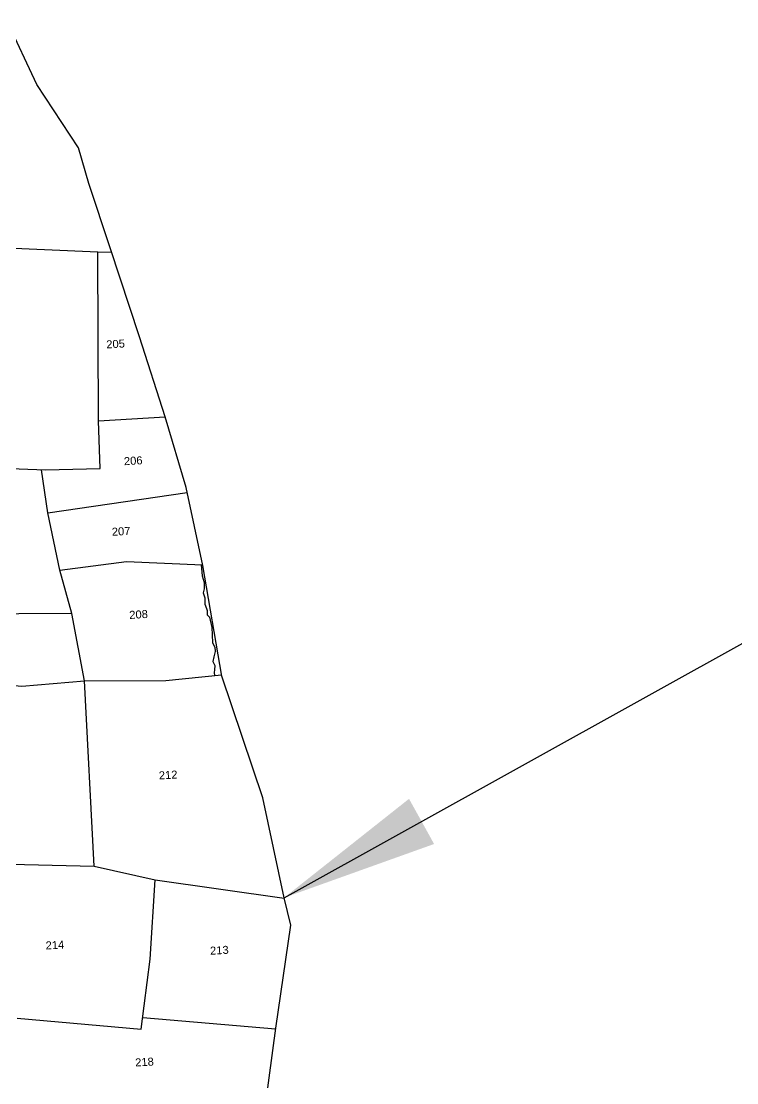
# Model space of a CAD drawing. Header units: inches. Extents: x 304037 to 460575, y 1453943 to 1639883.
# Drawn here: x 331422 to 332332, y 1606484 to 1607835 of the extents above; entities that cross this region are included whole.
import ezdxf

# ---------------------------------------------------------------- set-up
doc = ezdxf.new("R2010")
doc.units = ezdxf.units.IN
doc.header["$MEASUREMENT"] = 0
doc.linetypes.add('BORDER', pattern=[1.75, 0.5, -0.25, 0.5, -0.25, 0, -0.25])
for name, color, linetype in [('NALA', 4, 'Continuous'), ('SURVEY_BND', 7, 'Continuous'), ('SURVEY_NO', 7, 'Continuous')]:
    doc.layers.add(name, color=color, linetype=linetype)
doc.layers.add('VILL_BOUNDARY', color=6, linetype='BORDER', lineweight=30)
doc.styles.get("Standard").update_dxf_attribs({"font": 'arial.ttf'})
doc.dimstyles.new('30M', dxfattribs={"dimtxt": 0.18, "dimasz": 200, "dimexe": 0.18, "dimexo": 0.0625, "dimgap": 0.09, "dimtad": 0, "dimtih": 1, "dimtoh": 1, "dimdec": 4, "dimzin": 0, "dimdsep": 46, "dimtxsty": 'Standard', "dimcen": 0.09, "dimadec": 0, "dimazin": 0, "dimtfac": 1, "dimtdec": 4, "dimtofl": 0, "dimtmove": 0, "dimatfit": 3, "dimfxl": 0, "dimtolj": 1, "dimtzin": 0, "dimarcsym": 0})

# ---------------------------------------------------------------- blocks, each defined once
blk = doc.blocks.new('NUKANAPALLE')
at = {"layer": 'NALA', "linetype": 'ByBlock'}
blk.add_lwpolyline([(251.38, -27.98), (251.52, -31.41), (251.95, -33.56), (251.9, -35.47), (251.52, -36.72), (251.87, -38.33), (251.81, -40.33), (252.22, -41.72), (252.39, -42.37), (252.31, -43.65), (253.03, -44.4), (253.61, -47.72), (253.58, -50.04), (253.47, -52.51), (254.14, -53.85), (254.17, -55.24), (253.73, -56.86), (253.3, -58.37), (253.82, -59.55), (253.65, -60.91), (253.53, -61.78), (253.58, -62.7)], dxfattribs=at)
at = {"layer": 'SURVEY_BND', "linetype": 'ByBlock'}
for points in [[(224.57, 71.28), (179.5, 75.78), (155.61, 76.37)], [(155.24, 9.04), (204.52, 4.36), (221.54, 3.8), (221.83, 18.76), (224.57, 71.28), (228.82, 71.21)], [(221.83, 18.76), (242.76, 18.75)], [(207.17, -27.21), (204.44, -9.13), (203.23, 4.48)], [(204.44, -9.13), (248.22, -5.21)], [(210.15, -40.87), (207.17, -27.21), (228.18, -25.59), (251.81, -28.02)], [(156.93, -57.34), (193.34, -62.64), (212.99, -62.08), (210.15, -40.87), (160.36, -38.42)], [(212.74, -120.08), (212.99, -62.08), (238.35, -63.45), (255.8, -62.59)], [(171.24, -135.38), (178.69, -133.39), (182.24, -130.01), (182.24, -117.67), (212.74, -120.08), (231.56, -125.36), (271.43, -133.36)], [(186.05, -166.11), (224.57, -171.73), (228.53, -149.98), (231.56, -125.36)], [(225.23, -168.12), (266.45, -173.9)]]:
    blk.add_lwpolyline(points, dxfattribs=at)
at = {"layer": 'VILL_BOUNDARY', "linetype": 'ByBlock'}
blk.add_lwpolyline([(260.38, -205.99), (266.48, -173.78), (273, -141.9), (271.4, -133.21), (266.45, -101.74), (255.85, -63.01), (251.85, -28.24), (247.97, -3.63), (242.76, 18.75), (236.14, 44.18), (228.48, 72.45), (222.97, 92.9), (220.36, 104.2), (208.47, 124.62), (200.39, 144.89)], dxfattribs=at)
at = {"layer": 'SURVEY_NO', "linetype": 'ByBlock'}
for s, p in [('205', (225.61, 41.14)), ('206', (229.07, 4.42)), ('207', (224.07, -17.38)), ('208', (228.05, -43.6)), ('212', (234.47, -94.16)), ('214', (196.22, -145.21)), ('213', (247.37, -149.71)), ('218', (222.08, -183.24))]:
    blk.add_text(s, height=2.5, dxfattribs=at).set_placement(p)

msp = doc.modelspace()

# ---------------------------------------------------------------- block references
at = {"linetype": 'ByBlock', "xscale": 4.075560490197672, "yscale": 4.075560490280623, "zscale": 4.075560490222187, "rotation": 3.205032487732574}
msp.add_blockref('NUKANAPALLE', (330621.4, 1607199.7), dxfattribs=at)

# ---------------------------------------------------------------- leaders
msp.add_leader([(331756.1, 1606719.5), (333641.8, 1607766.5)], dimstyle='30M', override={"dimgap": 0.09, "dimtad": 0})

doc.saveas('drawing.dxf')
